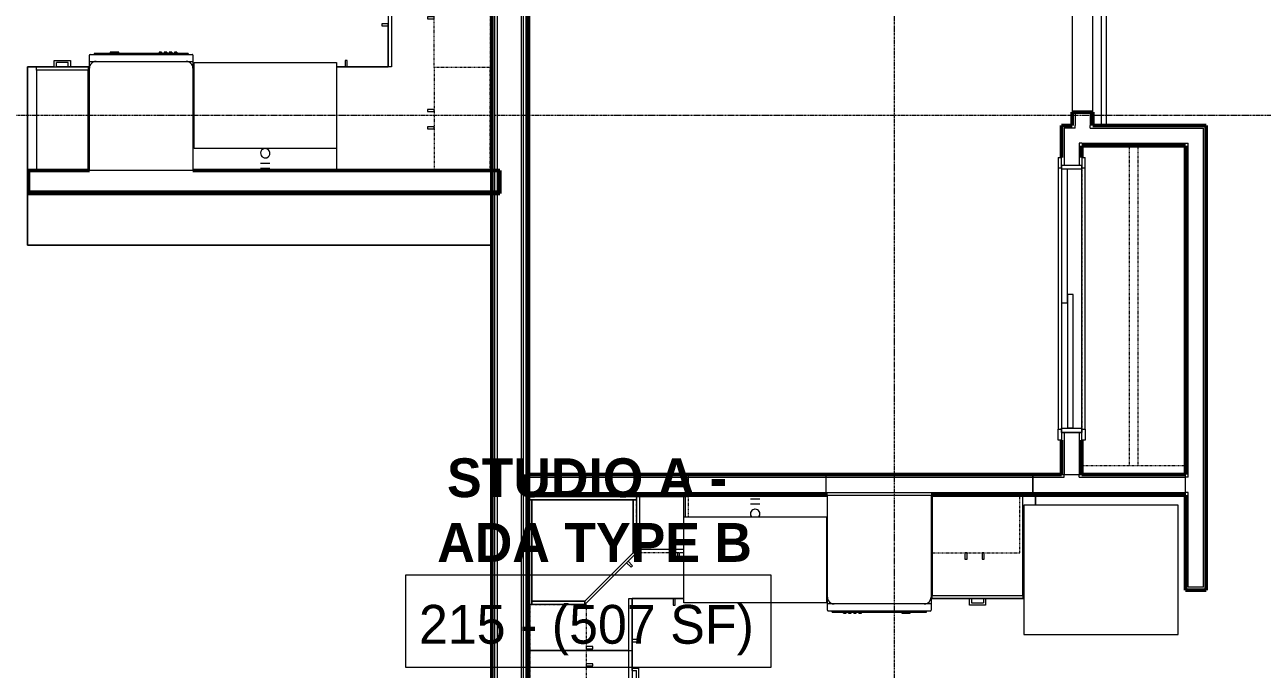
# Model space of a CAD drawing. Header units: inches. Extents: x -4218 to -1830, y 9767 to 12426.
# Drawn here: x -3028.8 to -2742.1, y 11406.9 to 11556.2 of the extents above; entities that cross this region are included whole.
import ezdxf

# ---------------------------------------------------------------- set-up
doc = ezdxf.new("R2010")
doc.units = ezdxf.units.IN
doc.header["$MEASUREMENT"] = 0
doc.linetypes.add('Dash', pattern=[0.25, 0.125, -0.125])
doc.linetypes.add('Grid Line 1_2_', pattern=[0.8749999999999999, 0.4999999999999999, -0.125, 0.125, -0.125])
for name, color, linetype, lineweight in [('0-1', 7, 'Continuous', 5), ('0-2', 10, 'Continuous', 9), ('A-AREA-IDEN', 2, 'Continuous', 9), ('A-DOOR-1', 10, 'Continuous', 9), ('A-DOOR-4', 7, 'Continuous', 50), ('A-DOOR-FRAM-1', 10, 'Continuous', 9), ('A-WALL-1', 7, 'Continuous', 50), ('A-WALL-2', 250, 'Continuous', 13), ('A-WALL-3', 10, 'Continuous', 9), ('A-WALL-4', 252, 'Continuous', 9), ('A-WALL-5', 253, 'Continuous', 9), ('A-WALL-6', 254, 'Continuous', 9), ('A-WALL-7', 113, 'Continuous', 9), ('I-WALL-1', 7, 'Continuous', 50), ('P-SANR-FIXT-1', 10, 'Continuous', 9), ('P-SANR-FIXT-2', 252, 'Continuous', 9), ('Q-CASE', 31, 'Continuous', 9), ('Q-CASE-1', 252, 'Continuous', 9), ('Q-CASE-2', 10, 'Continuous', 9), ('Q-CASE-3', 253, 'Continuous', 9), ('Q-CASE-4', 252, 'Dash', 9), ('Q-CASE-5', 253, 'Dash', 9), ('Q-CASE-6', 254, 'Continuous', 9), ('Q-CASE-8', 254, 'Dash', 9), ('Q-CASE-HDLN-1', 10, 'Dash', 9), ('Q-CASE-HDLN-2', 252, 'Dash', 9), ('Q-SPCQ-1', 10, 'Continuous', 9), ('S-GRID-1', 1, 'Grid Line 1_2_', 9)]:
    doc.layers.add(name, color=color, linetype=linetype, lineweight=lineweight)
doc.styles.add('Century Gothic', font='ufonts.com_century-gothic.ttf', dxfattribs={"height": 8.999999999999991})
doc.styles.add('Century Gothic_B', font='GOTHICB.TTF', dxfattribs={"height": 8.999999999999991})

# ---------------------------------------------------------------- blocks, each defined once
blk = doc.blocks.new('Dishwasher_15404 - 34_ counter-V53-BACKGROUND - RCP - 2ND FLOOR')
at = {"layer": 'Q-SPCQ-1'}
for p, q in [((3.730349362740525e-14, -23.99999999999991), (3.730349362740525e-14, 7.194245199571052e-14)), ((3.730349362740525e-14, 7.061018436616033e-14), (23.6751968503936, -2.031708135063998e-14)), ((23.67519685039353, 1.541279339631849e-13), (25.24999999999998, 1.53878659595763e-13)), ((25.24999999999998, 1.933711283835714e-15), (26.6781496062992, 2.766378552304582e-15)), ((25.24999999999998, 1.53878659595763e-13), (25.24999999999998, -1.574803149606308)), ((25.24999999999998, -1.574803149606319), (25.24999999999991, -22.42519685039354)), ((26.87499999999998, -0.1968503937007847), (26.87499999999998, -23.80314960629914)), ((27.12499999999996, -1.092945407739571), (26.87499999999994, -1.092945407739572)), ((27.12499999999997, -2.608966188328473), (27.12499999999996, -1.092945407739571)), ((27.12499999999997, -3.814150824150475), (27.12499999999997, -2.608966188328484)), ((27.125, -20.18586276964297), (27.12499999999997, -3.814150824150467)), ((27.37500000001023, -4.824041734101051), (27.12500000001011, -4.824041734100881)), ((27.37499999999998, -5.808293702608482), (27.37499999999998, -4.824041734104545)), ((27.12500000001029, -6.792545671108989), (27.37500000001023, -6.792545671108989)), ((27.37499999999998, -6.792545671112416), (27.37499999999998, -5.808293702608489)), ((27.375, -16.15003535142843), (27.12499999999999, -16.15003535142844)), ((27.375, -16.74058653253079), (27.12499999999999, -16.74058653253079)), ((27.37499999999999, -16.74058653253079), (27.37499999999999, -16.15003535142843)), ((27.375, -17.33113771363316), (27.12499999999999, -17.33113771363316)), ((27.375, -17.92168889473552), (27.12499999999999, -17.92168889473552)), ((27.375, -18.51224007583788), (27.12499999999999, -18.51224007583788)), ((27.375, -19.10279125694025), (27.125, -19.10279125694025)), ((27.375, -19.69334243804261), (27.125, -19.69334243804261)), ((27.375, -17.92168889473552), (27.37499999999999, -17.33113771363316)), ((27.375, -19.10279125694025), (27.375, -18.51224007583788)), ((27.375, -20.28389361914498), (27.375, -19.69334243804261)), ((25.24999999999998, -22.42519685039363), (25.24999999999998, -23.99999999999993)), ((27.12499999999999, -22.90706818605386), (26.87499999999998, -22.90706818605386)), ((27.125, -21.39104740546497), (27.125, -20.18586276964297)), ((27.375, -20.28389361914498), (27.125, -20.28389361914498)), ((27.12499999999999, -22.90706818605386), (27.125, -21.39104740546497)), ((23.67519685039361, -23.99999999999991), (3.730349362740525e-14, -23.99999999999991)), ((25.24999999999998, -23.99999999999993), (23.67519685039353, -23.99999999999993)), ((26.6781496062992, -23.99999999999993), (25.24999999999998, -23.99999999999993))]:
    blk.add_line(p, q, dxfattribs=at)
for centre, radius, start, end in [((26.6781496062992, -0.1968503937007847), 0.1968503937007877, 2.417221557912273e-13, 90.00000000000024), ((23.6751968503936, -1.574803149606319), 1.574803149606299, 4.579998741307465e-13, 90.00000000000065), ((23.6751968503936, -1.574803149606322), 1.574803149606297, 32.07702266500685, 42.33590896448985), ((23.6751968503936, -1.574803149606322), 1.574803149606298, 17.81822845429943, 27.52661292442459), ((23.6751968503936, -1.574803149606322), 1.574803149606296, 3.514512923017186e-13, 13.64245208002018), ((26.67814960629914, -0.1968503937008374), 0.1968503937007874, 15.00000000000007, 90.00000000000006), ((23.67519685039361, -22.42519685039354), 1.574803149606296, 270.0000000000003, 8.396664359063685e-13), ((23.67519685039361, -22.42519685039354), 1.574803149606297, 332.4733870755201, 342.1817715457198), ((23.67519685039361, -22.42519685039354), 1.574803149606299, 347.1780906766424, 1.292577422546776e-12), ((23.67519685039361, -22.42519685039354), 1.574803149606301, 317.6640910354329, 327.9229773350221), ((26.6781496062992, -23.80314960629914), 0.1968503937007853, 269.9999999999996, 0)]:
    blk.add_arc(centre, radius, start, end, dxfattribs=at)
blk = doc.blocks.new('Base Cabinet 4 Drawer 254 - Base Cabinet 4 Drawer 254 12_-2569780-BACKGROUND - RCP - 2ND FLOOR')
at = {"layer": 'Q-CASE-2'}
for p, q in [((-5.262295081967456, 23.99999999999998), (6.737704918032553, 23.99999999999998)), ((-5.262295081967456, 23.25000000000002), (-5.262295081967456, 23.99999999999998)), ((6.737704918032553, 23.25000000000002), (-5.262295081967456, 23.25000000000002)), ((-5.262295081967456, 23.25000000000002), (-5.262295081967456, -5.861977570020762e-14)), ((-1.137295081967465, 23.99999999999996), (-1.137295081967467, 25.49999999999996)), ((-1.137295081967469, 25.49999999999996), (2.612704918032532, 25.49999999999995)), ((-1.137295081967466, 23.99999999999996), (-0.6379222451228456, 23.99999999999996)), ((2.113332081187912, 25.00062716315533), (-0.637922245122847, 25.00062716315534)), ((-0.6379222451228456, 23.99999999999996), (-0.637922245122847, 25.00062716315534)), ((2.113332081187914, 23.99999999999996), (2.113332081187912, 25.00062716315533)), ((2.612704918032535, 23.99999999999996), (2.113332081187914, 23.99999999999996)), ((2.61270491803253, 25.49999999999995), (2.612704918032533, 23.99999999999996)), ((6.737704918032553, 23.99999999999998), (6.737704918032553, 23.25000000000002)), ((6.737704918032553, -5.861977570020762e-14), (6.737704918032553, 23.25000000000002)), ((-5.262295081967456, -5.861977570020762e-14), (6.737704918032553, -5.861977570020762e-14))]:
    blk.add_line(p, q, dxfattribs=at)
blk = doc.blocks.new('kitchen_faucet_14143 - kitchen_faucet_14143-V55-BACKGROUND - RCP - 2ND FLOOR')
at = {"layer": 'P-SANR-FIXT-2'}
for p, q in [((2.26377952755905, 0.7655683654578641), (2.26377952755905, 1.082677165354323)), ((2.26377952755905, -1.099722404419551e-14), (2.26377952755905, 0.7655683654578641)), ((2.341937537993019, 1.082677165354323), (2.341937537993019, 1.045785835549181)), ((2.341937537993019, 1.045785835549181), (2.341937537993019, -4.00077116279455e-15)), ((3.444881889763774, -1.099722404419551e-14), (3.444881889763774, 1.082677165354323)), ((-1.084346557513868, -0.6518476559000506), (-1.127368598467228, -0.6654256141342872)), ((2.26377952755905, -0.7655683654578846), (2.26377952755905, -1.099722404419551e-14)), ((2.26377952755905, -1.082677165354337), (2.26377952755905, -0.7655683654578846)), ((2.341937537993019, -4.00077116279455e-15), (2.341937537993019, -0.5413385826771683)), ((2.341937537993019, -0.5413385826771683), (2.341937537993019, -0.7655683654578797)), ((2.341937537993019, -0.7655683654578797), (2.341937537993019, -0.9376259292941796)), ((2.341937537993019, -0.9376259292941796), (2.341937537993019, -1.045785835549193)), ((2.341937537993019, -1.045785835549193), (2.341937537993019, -1.082677165354337)), ((3.444881889763774, -0.2802174700913224), (3.444881889763774, -1.099722404419551e-14)), ((3.444881889763774, -0.9376259292941831), (3.444881889763774, -0.2882573761201266)), ((3.444881889763774, -1.082677165354337), (3.444881889763774, -0.9376259292941831))]:
    blk.add_line(p, q, dxfattribs=at)
at = {"layer": 'P-SANR-FIXT-2', "flags": 128}
blk.add_lwpolyline([(-0.919326171216312, -0.5997664467501604), (-0.9595049507442467, -0.6124470583213307), (-1.000406581401194, -0.6253558051046837), (-1.04202314102281, -0.6384901868280594), (-1.084346557513868, -0.6518476559000506)], dxfattribs=at)
at = {"layer": 'P-SANR-FIXT-2'}
for radius, start, end in [(1.08267716535433, 135.0000000000003, 180.0000000000002), (1.08267716535433, 179.9999999999998, 314.9999999999995), (1.08267716535433, 90.00000000000031, 135.0000000000003), (1.082677165354331, 75.00000000000038, 90.00000000000037), (1.082677165354331, 3.702555429209841e-13, 75.00000000000036), (1.08267716535433, 344.9999999999994, 359.9999999999994), (1.08267716535433, 314.9999999999995, 329.9999999999994), (1.08267716535433, 329.9999999999994, 344.9999999999994)]:
    blk.add_arc((0, 0), radius, start, end, dxfattribs=at)
blk = doc.blocks.new('Stainless Steel Farmhous Kitchen Sink - Stainless Steel Farmhous Kitchen Sink-2443921-BACKGROUND - RCP - 2ND FLOOR')
at = {"layer": 'P-SANR-FIXT-1'}
for p, q in [((-32.99999999999999, -22.20255807728396), (-32.99999999999999, -2.246744941135732)), ((-32.99999999999999, -2.246744941135732), (3.351335386622781e-43, -2.246744941127163)), ((3.351335386622781e-43, -2.246744941127163), (1.962812617283057e-42, -22.20255807728407)), ((1.962812617283057e-42, -22.20255807728407), (-32.99999999999999, -22.20255807728396))]:
    blk.add_line(p, q, dxfattribs=at)
blk = doc.blocks.new('300 Series Wall Hung Cabinet_302 - 27_ X 36_-2605031-BACKGROUND - RCP - 2ND FLOOR')
at = {"layer": 'Q-CASE-1'}
for p, q in [((-1.761553985245549, 14.68675565726131), (-2.249999999999733, 14.68675565726131)), ((-2.249999999999733, 14.68675565726131), (-2.249999999999733, 13.18750000003899)), ((-1.761553985245555, 13.18750000003899), (-1.761553985245555, 14.68675565726131)), ((2.23844601475449, 14.6867556572613), (1.750000000000306, 14.6867556572613)), ((1.750000000000306, 14.6867556572613), (1.750000000000306, 13.18750000003898)), ((2.238446014754484, 13.18750000003898), (2.238446014754484, 14.6867556572613)), ((-2.249999999999733, 13.18750000003899), (-1.761553985245549, 13.18750000003899)), ((1.750000000000306, 13.18750000003898), (2.23844601475449, 13.18750000003898))]:
    blk.add_line(p, q, dxfattribs=at)
at = {"layer": 'Q-CASE-4'}
for p, q in [((-13.49999999999979, 0.1874999999998294), (-13.49999999999979, 13.18750000003901)), ((-13.49999999999979, 13.18750000003901), (13.5000000000002, 13.18750000003901)), ((13.5000000000002, 13.18750000003901), (13.5000000000002, 0.1874999999998294))]:
    blk.add_line(p, q, dxfattribs=at)
at = {"layer": 'Q-CASE-5'}
blk.add_line((13.5000000000002, 0.1874999999998294), (-13.49999999999979, 0.1874999999998294), dxfattribs=at)
blk = doc.blocks.new('Base Cabinet Corner 197 - Base Cabinet Corner 197-2569781-BACKGROUND - RCP - 2ND FLOOR')
at = {"layer": 'Q-CASE-2'}
for p, q in [((0.7377049180324715, 35.99999999999996), (-23.26229508196744, 35.99999999999996)), ((-23.26229508196744, 35.99999999999996), (-23.26229508196744, -9.059419880941276e-14)), ((0.7377049180324715, 23.25000000000006), (0.7377049180324715, 35.99999999999996)), ((0.7377049180324715, 23.99999999999989), (0.7377049180324715, 35.99999999999996)), ((0.7336453985879625, 33.99999999999993), (0.7336453985879627, 33.51155398524574)), ((2.232901055810287, 33.99999999999993), (0.7336453985879626, 33.99999999999993)), ((0.7336453985879628, 33.51155398524575), (2.232901055810285, 33.51155398524575)), ((2.232901055810285, 33.51155398524574), (2.232901055810286, 33.99999999999993)), ((12.73770491803259, 23.99999999999989), (0.7377049180324712, 23.99999999999989)), ((0.7377049180324715, 23.25000000000006), (0.7377049180324715, 23.99999999999989)), ((12.73770491803259, 23.25000000000006), (0.7377049180324712, 23.25000000000006)), ((10.72615093278658, 25.49925565722229), (10.2377049180324, 25.49925565722229)), ((10.2377049180324, 25.49925565722229), (10.2377049180324, 23.99999999999997)), ((10.2377049180324, 23.99999999999997), (10.72615093278658, 23.99999999999997)), ((10.72615093278657, 23.99999999999997), (10.72615093278657, 25.49925565722229)), ((12.73770491803259, -9.059419880941276e-14), (12.73770491803259, 23.99999999999989)), ((-23.26229508196744, -9.059419880941276e-14), (12.73770491803259, -9.059419880941276e-14))]:
    blk.add_line(p, q, dxfattribs=at)
blk = doc.blocks.new('300 Series Wall Hung Cabinet_302 - 24_ X 36_-V73-BACKGROUND - RCP - 2ND FLOOR')
at = {"layer": 'Q-CASE-1'}
for p, q in [((-1.761553985245549, -13.18750000003935), (-2.249999999999733, -13.18750000003935)), ((-2.249999999999733, -13.18750000003935), (-2.249999999999733, -14.68675565726167)), ((-1.761553985245555, -14.68675565726167), (-1.761553985245555, -13.18750000003935)), ((2.23844601475449, -13.18750000003933), (1.750000000000306, -13.18750000003933)), ((1.750000000000306, -13.18750000003933), (1.750000000000306, -14.68675565726166)), ((2.238446014754484, -14.68675565726165), (2.238446014754484, -13.18750000003933)), ((-2.249999999999733, -14.68675565726167), (-1.761553985245549, -14.68675565726167)), ((1.750000000000306, -14.68675565726166), (2.23844601475449, -14.68675565726166))]:
    blk.add_line(p, q, dxfattribs=at)
at = {"layer": 'Q-CASE-4'}
for p, q in [((-11.99999999999979, -0.1875000000001704), (-11.99999999999979, -13.18750000003935)), ((-11.99999999999979, -13.18750000003935), (11.8681102357875, -13.18750000003935))]:
    blk.add_line(p, q, dxfattribs=at)
at = {"layer": 'Q-CASE-5'}
for p, q in [((11.86811023578494, -0.1875000000001704), (-11.99999999999979, -0.1875000000001704)), ((12.0000000000002, -13.18750000003935), (12.0000000000002, -0.1875000000001705)), ((11.8681102357875, -13.18750000003935), (12.0000000000002, -13.18750000003935))]:
    blk.add_line(p, q, dxfattribs=at)
at = {"layer": 'Q-CASE-8'}
blk.add_line((12.0000000000002, -0.1875000000001704), (11.86811023578494, -0.1875000000001704), dxfattribs=at)
blk = doc.blocks.new('SLIDING - FLUSH - 5-0 x 6-8-3203586-BACKGROUND - RCP - 2ND FLOOR')
at = {"layer": 'A-DOOR-1'}
for p, q in [((-32.75000000000009, 2.500000000038348), (-32.75000000000009, 3.250000000038348)), ((-30.25000000000009, 3.250000000038153), (-32.7500000000001, 3.250000000038137)), ((30.2499999999999, 3.250000000038259), (-30.25000000000009, 3.250000000038064)), ((-30.25000000000009, 3.250000000038348), (-30.25000000000009, 2.500000000038349)), ((30.24999999999991, 2.500000000038544), (30.2499999999999, 3.250000000038544)), ((30.2499999999999, 3.250000000038544), (32.7499999999999, 3.25000000003856)), ((32.7499999999999, 3.25000000003856), (32.7499999999999, 2.50000000003856)), ((-32.75000000000009, 2.500000000038137), (-30.25000000000008, 2.500000000038153)), ((29.99999999999989, 0.4999999999999985), (-1.000000000000092, 0.4999999999999985)), ((-1.000000000000095, 0.4999999999999985), (-1.000000000000095, -0.8750000000000002)), ((29.99999999999989, 0.4999999999999985), (29.99999999999989, -0.8750000000000002)), ((32.7499999999999, 2.50000000003856), (30.2499999999999, 2.500000000038544)), ((-32.75000000000011, -3.000000000000026), (-32.75000000000011, -2.250000000000026)), ((-30.25000000000011, -2.250000000000026), (-32.75000000000011, -2.250000000000026)), ((-30.25000000000012, -2.250000000000026), (-30.25000000000012, -3.000000000000025)), ((0.9999999999999057, -0.8750000000000002), (-30.00000000000012, -0.8750000000000002)), ((-30.00000000000012, -0.8750000000000002), (-30.00000000000012, -2.250000000000026)), ((-30.00000000000012, -2.250000000000026), (0.9999999999999057, -2.250000000000026)), ((-1.000000000000095, -0.8750000000000002), (29.99999999999989, -0.8750000000000002)), ((0.9999999999999057, -0.8750000000000002), (0.9999999999999057, -2.250000000000026)), ((30.24999999999988, -2.250000000000026), (32.74999999999988, -2.250000000000026)), ((30.24999999999989, -3.000000000000026), (30.24999999999989, -2.250000000000026)), ((32.74999999999988, -2.250000000000026), (32.74999999999988, -3.000000000000026)), ((-32.75000000000011, -3.000000000000027), (-30.25000000000011, -3.000000000000027)), ((-30.25000000000011, -3.000000000000311), (30.24999999999988, -3.00000000000031)), ((32.74999999999988, -3.000000000000026), (30.24999999999988, -3.000000000000026))]:
    blk.add_line(p, q, dxfattribs=at)
at = {"layer": 'A-DOOR-FRAM-1'}
for p, q in [((-31.0000000000001, -2.249999999999958), (-31.0000000000001, 2.500000000038503)), ((-30.00000000000008, 2.500000000038503), (-31.0000000000001, 2.500000000038503)), ((29.99999999999988, 2.50000000003822), (-30.00000000000008, 2.50000000003822)), ((-30.00000000000008, 2.500000000038503), (-30.00000000000008, -2.249999999999958)), ((29.99999999999988, -2.249999999999958), (29.99999999999988, 2.500000000038503)), ((29.99999999999988, 2.500000000038503), (30.9999999999999, 2.500000000038503)), ((30.9999999999999, 2.500000000038503), (30.9999999999999, -2.249999999999958)), ((-31.00000000000009, -2.249999999999958), (-30.00000000000009, -2.249999999999958)), ((0.9999999999995594, -2.250000000000242), (29.99999999999988, -2.250000000000242)), ((30.9999999999999, -2.249999999999958), (29.99999999999988, -2.249999999999958))]:
    blk.add_line(p, q, dxfattribs=at)
blk = doc.blocks.new('Refrigerator_-_Side-by-Side_6047 - 36_ X 30_-345559-BACKGROUND - RCP - 2ND FLOOR')
at = {"layer": 'Q-SPCQ-1'}
for p, q in [((17.87499999999981, 14.42220360188391), (-17.87500000000018, 14.42220360188391)), ((-17.87500000000018, 14.42220360188391), (-17.87500000000018, -15.57779639811609)), ((17.8749999999998, -15.57779639811608), (17.8749999999998, 14.42220360188391)), ((-17.87500000000018, -15.57779639811608), (17.87499999999981, -15.57779639811608))]:
    blk.add_line(p, q, dxfattribs=at)
blk = doc.blocks.new('Dishwasher_15404 - 34_ counter-2817256-BACKGROUND - RCP - 2ND FLOOR')
at = {"layer": 'Q-SPCQ-1'}
for p, q in [((3.730349362740525e-14, -23.99999999999991), (3.730349362740525e-14, 7.194245199571052e-14)), ((3.730349362740525e-14, 7.061018436616033e-14), (23.6751968503936, -2.031708135063998e-14)), ((23.67519685039353, 1.541279339631849e-13), (25.24999999999998, 1.53878659595763e-13)), ((25.24999999999998, 1.933711283835714e-15), (26.6781496062992, 2.766378552304582e-15)), ((25.24999999999998, 1.53878659595763e-13), (25.24999999999998, -1.574803149606148)), ((25.24999999999998, -1.574803149606319), (25.24999999999991, -22.42519685039354)), ((26.87499999999998, -0.1968503937007847), (26.87499999999998, -23.80314960629914)), ((27.12499999999996, -1.092945407739571), (26.87499999999979, -1.092945407739572)), ((27.12499999999997, -2.608966188328473), (27.12499999999996, -1.092945407739571)), ((27.12499999999997, -3.814150824150475), (27.12499999999997, -2.608966188328484)), ((27.125, -20.18586276964297), (27.12499999999997, -3.814150824150467)), ((27.3749999999959, -4.82404173409099), (27.12499999999588, -4.82404173409099)), ((27.37499999999998, -5.808293702608482), (27.37499999999998, -4.824041734104545)), ((27.12499999999605, -6.792545671099099), (27.3749999999959, -6.792545671099099)), ((27.37499999999998, -6.792545671112416), (27.37499999999998, -5.808293702608489)), ((27.375, -16.15003535142843), (27.12499999999999, -16.15003535142844)), ((27.375, -16.74058653253079), (27.12499999999999, -16.74058653253079)), ((27.37499999999999, -16.74058653253079), (27.37499999999999, -16.15003535142843)), ((27.375, -17.33113771363316), (27.12499999999999, -17.33113771363316)), ((27.375, -17.92168889473552), (27.12499999999999, -17.92168889473552)), ((27.375, -18.51224007583788), (27.12499999999999, -18.51224007583788)), ((27.375, -19.10279125694025), (27.125, -19.10279125694025)), ((27.375, -19.69334243804261), (27.125, -19.69334243804261)), ((27.375, -17.92168889473552), (27.37499999999999, -17.33113771363316)), ((27.375, -19.10279125694025), (27.375, -18.51224007583788)), ((27.375, -20.28389361914498), (27.375, -19.69334243804261)), ((25.24999999999998, -22.42519685039363), (25.24999999999998, -23.99999999999993)), ((27.12499999999999, -22.90706818605386), (26.87499999999998, -22.90706818605386)), ((27.125, -21.39104740546497), (27.125, -20.18586276964297)), ((27.375, -20.28389361914498), (27.125, -20.28389361914498)), ((27.12499999999999, -22.90706818605386), (27.125, -21.39104740546497)), ((23.67519685039361, -23.99999999999991), (3.730349362740525e-14, -23.99999999999991)), ((25.24999999999998, -23.99999999999993), (23.67519685039368, -23.99999999999993)), ((26.6781496062992, -23.99999999999993), (25.24999999999998, -23.99999999999993))]:
    blk.add_line(p, q, dxfattribs=at)
for centre, radius, start, end in [((26.6781496062992, -0.1968503937007847), 0.1968503937007877, 2.417221557912273e-13, 90.00000000000024), ((23.6751968503936, -1.574803149606319), 1.574803149606299, 4.579998741307465e-13, 90.00000000000065), ((23.6751968503936, -1.574803149606322), 1.574803149606297, 32.0770226649783, 42.33590896456584), ((23.6751968503936, -1.574803149606322), 1.574803149606298, 17.81822845437288, 27.5266129244603), ((23.6751968503936, -1.574803149606322), 1.574803149606296, 3.514512923017186e-13, 13.64245207997734), ((26.67814960629914, -0.1968503937008374), 0.1968503937007874, 15.00000000000007, 90.00000000000006), ((23.67519685039361, -22.42519685039354), 1.574803149606296, 270.0000000000003, 8.396664359063685e-13), ((23.67519685039361, -22.42519685039354), 1.574803149606299, 332.4733870755716, 342.1817715456646), ((23.67519685039361, -22.42519685039354), 1.574803149606298, 346.357547919999, 1.292577422546775e-12), ((23.67519685039361, -22.42519685039354), 1.574803149606298, 317.664091035385, 327.9229773349917), ((26.6781496062992, -23.80314960629914), 0.1968503937007853, 269.9999999999996, 0)]:
    blk.add_arc(centre, radius, start, end, dxfattribs=at)
blk = doc.blocks.new('BARN - FLUSH - 3-0 x 7-0 BARN DOOR-2961665-BACKGROUND - RCP - 2ND FLOOR')
at = {"layer": 'A-DOOR-1'}
for p, q in [((-57.00000000000023, 4.07292521109958), (-57.00000000000023, 5.822925211099578)), ((-57.00000000000023, 5.822925211099578), (-21.00000000000023, 5.822925211099578)), ((-21.00000000000023, 5.822925211099578), (-21.00000000000023, 4.07292521109958)), ((-57.00000000001057, 5.572925211094301), (-60.00000000001091, 5.572925211094301)), ((-60.00000000000033, 5.572925211097445), (-60.00000000000033, 4.947925211097454)), ((-60.00000000000033, 4.947925211097447), (-60.00000000000033, 4.322925211097445)), ((-60.00000000001125, 4.322925211094244), (-57.00000000001057, 4.322925211094244)), ((-21.00000000000023, 4.07292521109958), (-57.00000000000023, 4.07292521109958)), ((20.99999999998942, 5.572925211094301), (-21.00000000001057, 5.57292521109413)), ((-21.00000000001057, 4.322925211094244), (20.99999999998908, 4.322925211094415)), ((20.99999999999988, 4.94792521109745), (20.99999999999988, 5.572925211097445)), ((20.99999999999988, 4.322925211097445), (20.99999999999988, 4.947925211097443))]:
    blk.add_line(p, q, dxfattribs=at)
at = {"layer": 'A-DOOR-4'}
for p, q in [((-56.00000000000018, 5.999999999999679), (-56.00000000000018, 5.822925211099255)), ((-54.50000000000018, 5.999999999999679), (-56.00000000000018, 5.999999999999679)), ((-54.50000000000018, 5.822925211099416), (-54.50000000000018, 5.999999999999679)), ((-23.50000000000048, 5.999999999999679), (-23.50000000000048, 5.822925211099255)), ((-22.00000000000048, 5.999999999999679), (-23.50000000000048, 5.999999999999679)), ((-22.00000000000048, 5.822925211099255), (-22.00000000000048, 5.999999999999679))]:
    blk.add_line(p, q, dxfattribs=at)
blk = doc.blocks.new('OD_CW_Closet - OD_CW_Closet-2472542-BACKGROUND - RCP - 2ND FLOOR')
at = {"layer": 'Q-CASE-HDLN-1'}
for p, q in [((0.7377049180327883, -24.00000000000042), (0.7377049180327883, -9.272582701669305e-13)), ((0.7377049180327883, -9.285905377964807e-13), (6.737704919810851, -9.285905377964807e-13)), ((9.237704919811016, -9.285905377964807e-13), (69.73770491981082, -9.285905377964807e-13)), ((72.23770491981098, -9.285905377964807e-13), (74.89688450085859, -9.285905377964807e-13)), ((0.7377049180327883, -11.00000000000065), (74.89688450085859, -11.00000000000065)), ((0.7377049180327883, -13.00000000000065), (74.89688450085859, -13.00000000000065))]:
    blk.add_line(p, q, dxfattribs=at)
at = {"layer": 'Q-CASE-HDLN-2'}
for p, q in [((74.89688450085859, -9.285905377964807e-13), (74.89688450085859, -24.00000000000042)), ((74.89688450085859, -24.00000000000042), (0.7377049180327829, -24.00000000000042))]:
    blk.add_line(p, q, dxfattribs=at)
blk = doc.blocks.new('Single Door 1 Drawer 211 - 211 Base Cabinet Single Door1 Drawer 12_-2709705-BACKGROUND - RCP - 2ND FLOOR')
at = {"layer": 'Q-CASE-2'}
for p, q in [((-11.26229508196745, 23.99999999999998), (0.7377049180325458, 23.99999999999998)), ((-11.26229508196745, 23.25000000000002), (-11.26229508196745, 23.99999999999995)), ((0.7377049180325457, 23.25000000000006), (-11.26229508196745, 23.25000000000006)), ((-11.26229508196745, 23.25000000000002), (-11.26229508196745, -7.993605777301075e-14)), ((-7.137295081967502, 23.99999999999988), (-7.137295081967505, 25.49999999999988)), ((-7.137295081967507, 25.49999999999988), (-3.387295081967506, 25.49999999999987)), ((-7.137295081967504, 23.99999999999988), (-6.637922245122883, 23.99999999999988)), ((-3.886667918812126, 25.00062716315525), (-6.637922245122885, 25.00062716315526)), ((-6.637922245122883, 23.99999999999988), (-6.637922245122885, 25.00062716315526)), ((-3.886667918812124, 23.99999999999988), (-3.886667918812126, 25.00062716315525)), ((-3.387295081967502, 23.99999999999988), (-3.886667918812123, 23.99999999999988)), ((-3.387295081967508, 25.49999999999987), (-3.387295081967504, 23.99999999999988)), ((-1.27384906721331, 25.49925565722228), (-1.762295081967493, 25.49925565722228)), ((-1.762295081967493, 25.49925565722228), (-1.762295081967493, 23.99999999999995)), ((-1.762295081967493, 23.99999999999995), (-1.27384906721331, 23.99999999999995)), ((-1.273849067213316, 23.99999999999995), (-1.273849067213316, 25.49925565722228)), ((0.7377049180325457, 23.99999999999998), (0.7377049180325457, 23.25000000000006)), ((0.7377049180325457, -7.993605777301075e-14), (0.7377049180325457, 23.25000000000006)), ((-11.26229508196745, -7.993605777301075e-14), (0.7377049180325458, -7.993605777301075e-14))]:
    blk.add_line(p, q, dxfattribs=at)
blk = doc.blocks.new('Base Cabinet 3 Drawer 230 - Base Cabinet 3 Drawer 230 21_-2578998-BACKGROUND - RCP - 2ND FLOOR')
at = {"layer": 'Q-CASE-2'}
for p, q in [((-9.762295081967455, 23.99999999999998), (11.23770491803254, 23.99999999999998)), ((-9.762295081967455, 23.24999999999998), (-9.762295081967455, 23.99999999999998)), ((11.23770491803254, 23.24999999999998), (-9.762295081967457, 23.24999999999998)), ((-9.762295081967455, 23.24999999999998), (-9.762295081967455, -7.993605777301063e-14)), ((-1.137295081967465, 23.99999999999995), (-1.137295081967467, 25.49999999999995)), ((-1.137295081967469, 25.49999999999995), (2.612704918032532, 25.49999999999994)), ((-1.137295081967467, 23.99999999999995), (-0.6379222451228459, 23.99999999999995)), ((2.113332081187912, 25.00062716315531), (-0.6379222451228473, 25.00062716315533)), ((-0.6379222451228459, 23.99999999999995), (-0.6379222451228473, 25.00062716315533)), ((2.113332081187913, 23.99999999999995), (2.113332081187912, 25.00062716315531)), ((2.612704918032535, 23.99999999999995), (2.113332081187914, 23.99999999999995)), ((2.612704918032529, 25.49999999999994), (2.612704918032533, 23.99999999999995)), ((11.23770491803254, 23.99999999999998), (11.23770491803254, 23.24999999999998)), ((11.23770491803254, -7.993605777301063e-14), (11.23770491803254, 23.24999999999998)), ((-9.762295081967455, -7.993605777301063e-14), (11.23770491803254, -7.993605777301063e-14))]:
    blk.add_line(p, q, dxfattribs=at)
blk = doc.blocks.new('308 - 308 x 24_-V23-BACKGROUND - RCP - 2ND FLOOR')
at = {"layer": 'Q-CASE'}
for p, q in [((-11.99999999999977, 13.18750000003864), (-1.718625242119756e-13, 25.18750000003896)), ((-1.718625242119756e-13, 24.43750000003881), (-11.24999999999976, 13.18750000003864)), ((-1.718625242119756e-13, 25.18750000003896), (-1.718625242119756e-13, 24.43750000003881)), ((-11.24999999999976, 13.18750000003864), (-11.99999999999977, 13.18750000003864))]:
    blk.add_line(p, q, dxfattribs=at)
at = {"layer": 'Q-CASE-1'}
for p, q in [((-11.24999999999995, 13.18750000003853), (-7.50066675436757e-13, 24.43750000003884)), ((-3.517186542012509e-13, 25.18750000003896), (12.24999999999979, 25.18750000003896)), ((-3.503974241396173e-13, 24.4375000000393), (-3.517186542012509e-13, 25.18750000003896)), ((-7.513989430663072e-13, 24.43750000003884), (12.24999999999952, 24.43750000003884)), ((12.24999999999979, 24.4375000000393), (-3.517186542012509e-13, 24.4375000000393)), ((12.24999999999979, 25.18750000003896), (12.24999999999979, 24.4375000000393)), ((12.25000000000027, 0.9374999999997867), (12.25000000000027, 25.18750000003928)), ((12.25000000000027, 25.18750000003928), (12.6250000000012, 25.18750000003928)), ((12.24999999999952, 24.43750000003884), (12.24999999999952, 0.9374999999997867)), ((-10.76203680309766, 16.54573088084929), (-11.10742029237389, 16.20034739157306)), ((-11.10742029237388, 16.20034739157306), (-10.04728645041969, 15.14021354961886)), ((-9.701902961143464, 15.48559703889508), (-10.76203680309766, 16.54573088084929)), ((-11.99999999999978, 13.18750000003865), (-11.24999999999978, 13.18750000003865)), ((-11.99999999999978, 3.329874352938911), (-11.99999999999978, 13.18750000003865)), ((-11.24999999999995, 3.267339337471119), (-11.24999999999995, 13.18750000003853)), ((-11.24999999999978, 13.18750000003865), (-11.24999999999978, 3.267339337471143)), ((-11.99999999999978, 0.9374999999997894), (-11.99999999999978, 3.306687276470147)), ((-11.24999999999995, 0.9374999999997867), (-11.24999999999995, 3.201861658254476)), ((-11.24999999999978, 3.201861658254499), (-11.24999999999978, 0.9374999999997894)), ((-11.24999999999978, 0.9374999999997894), (-11.99999999999978, 0.9374999999997894)), ((-11.99999999999974, 0.1874999999997868), (-11.99999999999974, 0.9374999999997867)), ((-11.99999999999974, 0.9374999999997867), (12.62500000000051, 0.9374999999997867)), ((12.24999999999952, 0.9374999999997867), (-11.24999999999995, 0.9374999999997867)), ((12.62500000000056, 0.9374999999997867), (12.25000000000027, 0.9374999999997867))]:
    blk.add_line(p, q, dxfattribs=at)
at = {"layer": 'Q-CASE-3'}
for p, q in [((12.6250000000012, 25.18750000003928), (12.99999998281682, 25.18750000003928)), ((10.3169726748981, 0.1874999999997868), (-11.99999999999974, 0.1874999999997868)), ((12.62499998780432, 0.1874999999997868), (10.36782262318524, 0.1874999999997868)), ((12.99999998278961, 0.9374999999997867), (12.62500000000056, 0.9374999999997867)), ((12.62500000000051, 0.9374999999997867), (13.00000000000021, 0.9374999999997867))]:
    blk.add_line(p, q, dxfattribs=at)
at = {"layer": 'Q-CASE-6'}
for p, q in [((13.00000000000021, 25.18750000003928), (13.00000000000021, 0.9374999999997867)), ((13.00000000000021, 0.1874999999997868), (12.62500000000083, 0.1874999999997868)), ((13.00000000000021, 0.9374999999997867), (13.00000000000021, 0.1874999999997868))]:
    blk.add_line(p, q, dxfattribs=at)
blk = doc.blocks.new('300 Series Wall Hung Cabinet_301 - 12_ x 24_-V24-BACKGROUND - RCP - 2ND FLOOR')
at = {"layer": 'Q-CASE-1'}
for p, q in [((-3.51155398524565, 14.68675565726128), (-3.999999999999833, 14.68675565726128)), ((-3.999999999999833, 14.68675565726128), (-3.999999999999833, 13.18750000003895)), ((-3.511553985245655, 13.18750000003895), (-3.511553985245655, 14.68675565726128)), ((-5.000000029827337, 12.43750000003871), (5.249999999999917, 12.43750000003871)), ((-3.999999999999833, 13.18750000003895), (-3.51155398524565, 13.18750000003895)), ((5.249999999999917, 12.43750000003871), (5.249999999999917, 3.435395583447443)), ((-5.250000000000162, 0.1874999999997868), (-5.250000000000162, 4.870409604171419)), ((5.249999999999917, 3.411512894683937), (5.249999999999917, 0.1874999999997868))]:
    blk.add_line(p, q, dxfattribs=at)
at = {"layer": 'Q-CASE-3'}
blk.add_line((5.249999999999917, 0.1874999999997868), (-5.250000000000161, 0.1874999999997868), dxfattribs=at)
at = {"layer": 'Q-CASE-4'}
for p, q in [((-5.000000029826287, 13.18750000003895), (6.000000000000202, 13.18750000003895)), ((6.000000000000202, 13.18750000003895), (6.000000000000202, 3.329874352937021)), ((-5.999999999999787, 0.1874999999997868), (-5.999999999999787, 4.870409604172449)), ((6.000000000000202, 3.306687276468257), (6.000000000000202, 0.1874999999997868))]:
    blk.add_line(p, q, dxfattribs=at)
at = {"layer": 'Q-CASE-5'}
blk.add_line((6.000000000000202, 0.1874999999997868), (-5.999999999999786, 0.1874999999997868), dxfattribs=at)
blk = doc.blocks.new('kitchen_faucet_14143 - kitchen_faucet_14143-V112-BACKGROUND - RCP - 2ND FLOOR')
at = {"layer": 'P-SANR-FIXT-2'}
for p, q in [((2.26377952755905, -1.082677165354337), (2.26377952755905, 1.082677165354323)), ((2.341937537993019, 1.082677165354323), (2.341937537993019, -0.5413385826771598)), ((3.444881889763774, -0.2802174700910007), (3.444881889763774, 1.082677165354323)), ((2.341937537993019, -0.5413385826771598), (2.341937537993019, -1.082677165354337)), ((3.444881889763774, -1.082677165354337), (3.444881889763774, -0.2802174700913135))]:
    blk.add_line(p, q, dxfattribs=at)
for radius, start, end in [(1.082677165354329, 75.00000000000045, 130.3805164457854), (1.08267716535433, 239.9999999999997, 3.81666561775622e-14), (1.082677165354331, 45.0000000000006, 74.86952347037011), (1.082677165354331, 15.00000000000063, 45.00000000000063), (1.082677165354331, 6.755887923414818e-13, 15.00000000000062), (1.082677165354331, 229.6194835541826, 239.9999999999998)]:
    blk.add_arc((0, 0), radius, start, end, dxfattribs=at)
blk = doc.blocks.new('Stainless Steel Farmhous Kitchen Sink - Stainless Steel Farmhous Kitchen Sink-2552578-BACKGROUND - RCP - 2ND FLOOR')
at = {"layer": 'P-SANR-FIXT-1'}
for p, q in [((-32.99999999999999, 22.20255807728396), (-1.659053254850245e-42, 22.20255807728407)), ((-32.99999999999999, 2.246744941135732), (-32.99999999999999, 22.20255807728396)), ((-1.659053254850245e-42, 22.20255807728407), (-3.137417622946587e-44, 2.246744941127163)), ((-3.137417622946587e-44, 2.246744941127163), (-32.99999999999999, 2.246744941135732))]:
    blk.add_line(p, q, dxfattribs=at)
blk = doc.blocks.new('300 Series Wall Hung Cabinet_302 - 24_ X 24_-V59-BACKGROUND - RCP - 2ND FLOOR')
at = {"layer": 'Q-CASE-1'}
for p, q in [((-1.761553985245549, 14.68675565726127), (-2.249999999999733, 14.68675565726127)), ((-2.249999999999733, 14.68675565726127), (-2.249999999999733, 13.18750000003895)), ((-1.761553985245555, 13.18750000003895), (-1.761553985245555, 14.68675565726127)), ((2.23844601475449, 14.68675565726126), (1.750000000000306, 14.68675565726126)), ((1.750000000000306, 14.68675565726126), (1.750000000000306, 13.18750000003893)), ((2.238446014754484, 13.18750000003893), (2.238446014754484, 14.68675565726125)), ((-2.249999999999733, 13.18750000003895), (-1.761553985245549, 13.18750000003895)), ((1.750000000000306, 13.18750000003893), (2.23844601475449, 13.18750000003893))]:
    blk.add_line(p, q, dxfattribs=at)
at = {"layer": 'Q-CASE-4'}
for p, q in [((-11.99999999999979, 0.1874999999997868), (-11.99999999999979, 13.18750000003897)), ((-11.99999999999979, 13.18750000003897), (12.0000000000002, 13.18750000003897)), ((12.0000000000002, 13.18750000003897), (12.0000000000002, 0.1874999999997868))]:
    blk.add_line(p, q, dxfattribs=at)
at = {"layer": 'Q-CASE-5'}
blk.add_line((12.0000000000002, 0.1874999999997868), (-11.99999999999979, 0.1874999999997868), dxfattribs=at)
blk = doc.blocks.new('300 Series Wall Hung Cabinet_302 - 21_ X 24_-2838280-BACKGROUND - RCP - 2ND FLOOR')
at = {"layer": 'Q-CASE-1'}
for p, q in [((-1.761553985245549, -13.18750000003939), (-2.249999999999733, -13.18750000003939)), ((-2.249999999999733, -13.18750000003939), (-2.249999999999733, -14.68675565726171)), ((-1.761553985245555, -14.68675565726171), (-1.761553985245555, -13.18750000003939)), ((2.23844601475449, -13.18750000003938), (1.750000000000306, -13.18750000003938)), ((1.750000000000306, -13.18750000003938), (1.750000000000306, -14.6867556572617)), ((2.238446014754484, -14.6867556572617), (2.238446014754484, -13.18750000003938)), ((-2.249999999999733, -14.68675565726171), (-1.761553985245549, -14.68675565726171)), ((1.750000000000306, -14.6867556572617), (2.23844601475449, -14.6867556572617))]:
    blk.add_line(p, q, dxfattribs=at)
at = {"layer": 'Q-CASE-4'}
for p, q in [((10.5000000000002, -13.1875000000394), (10.5000000000002, -0.2340202052048568)), ((-10.09999998619183, -13.1875000000394), (10.5000000000002, -13.1875000000394))]:
    blk.add_line(p, q, dxfattribs=at)
at = {"layer": 'Q-CASE-5'}
blk.add_line((10.5000000000002, -0.1875000000002131), (-10.09999998616046, -0.1875000000002131), dxfattribs=at)
blk = doc.blocks.new('CTR - 1st Phase - Unit Layouts_rvt-1-BACKGROUND - RCP - 2ND FLOOR')
at = {"layer": 'A-WALL-1'}
for p, q in [((-2786.09873667889, 11532.8858269806), (-2786.09873667889, 11535.98768551785)), ((-2786.09873667889, 11535.98768551785), (-2781.348736678889, 11535.98768551785)), ((-2781.348736678889, 11535.98768551785), (-2781.34873667889, 11532.8858269806)), ((-2788.621872227413, 11525.47664739774), (-2788.621872227409, 11532.8858269806)), ((-2788.621872227409, 11532.8858269806), (-2787.996872227409, 11532.8858269806)), ((-2787.996872227409, 11532.8858269806), (-2786.09873667889, 11532.8858269806)), ((-2781.34873667889, 11532.8858269806), (-2755.098736672531, 11532.88582698059)), ((-2755.098736672531, 11532.88582698059), (-2755.098736672531, 11532.26082698059)), ((-2755.098736672531, 11532.26082698059), (-2755.098736672533, 11528.13582698059)), ((-2783.871872227412, 11528.1358269806), (-2783.871872227413, 11525.47664739773)), ((-2759.848736672533, 11528.13582698059), (-2783.871872227412, 11528.1358269806)), ((-2759.848736672563, 11451.98768551981), (-2759.848736672533, 11528.13582698059)), ((-2755.098736672533, 11528.13582698059), (-2755.098736672574, 11425.22664739787)), ((-3027.923736677338, 11517.11439611092), (-3027.923736677336, 11522.48939611092)), ((-3027.923736677336, 11522.48939611092), (-3013.823736679244, 11522.48939611092)), ((-2989.823736679244, 11522.48939611091), (-2918.698736678964, 11522.48939611088)), ((-2918.698736678964, 11522.48939611088), (-2918.698736678966, 11517.11439611088)), ((-2918.698736678966, 11517.11439611088), (-3027.923736677338, 11517.11439611092)), ((-2788.621872227444, 11451.98768551982), (-2788.621872227441, 11459.97664739774)), ((-2783.871872227441, 11459.97664739773), (-2783.871872227444, 11451.98768551982)), ((-2912.698736676387, 11451.36268551987), (-2912.698736676387, 11451.98768551987)), ((-2912.698736676387, 11451.98768551987), (-2788.621872227445, 11451.98768551982)), ((-2912.698736676389, 11447.86268551987), (-2912.698736676387, 11451.36268551987)), ((-2783.871872227444, 11451.98768551982), (-2759.848736672563, 11451.98768551981)), ((-2912.698736676389, 11447.23768551987), (-2912.698736676389, 11447.86268551987)), ((-2842.823736683192, 11447.23768551984), (-2912.698736676389, 11447.23768551987)), ((-2759.848736672565, 11447.23768551981), (-2818.823736683192, 11447.23768551983)), ((-2759.848736672574, 11425.22664739787), (-2759.848736672565, 11447.23768551981)), ((-2759.223736672574, 11425.22664739787), (-2759.848736672574, 11425.22664739787)), ((-2755.723736672574, 11425.22664739787), (-2759.223736672574, 11425.22664739787)), ((-2755.098736672574, 11425.22664739787), (-2755.723736672574, 11425.22664739787))]:
    blk.add_line(p, q, dxfattribs=at)
at = {"layer": 'A-WALL-2'}
for p, q in [((-2785.473736678889, 11535.98768551785), (-2785.473736678889, 11532.8858269806)), ((-2781.97373667889, 11535.98768551785), (-2781.97373667889, 11532.8858269806)), ((-2787.99687222741, 11532.2608269806), (-2787.996872227413, 11523.72664739774)), ((-2785.47373667889, 11532.2608269806), (-2787.996872227409, 11532.2608269806)), ((-2785.47373667889, 11532.2608269806), (-2785.47373667889, 11532.8858269806)), ((-2781.97373667889, 11532.2608269806), (-2781.97373667889, 11532.8858269806)), ((-2781.97373667889, 11532.2608269806), (-2755.723736672531, 11532.26082698059)), ((-2755.723736672533, 11528.76082698059), (-2755.723736672531, 11532.26082698058)), ((-2784.496872227412, 11528.7608269806), (-2784.496872227414, 11523.72664739774)), ((-2783.871872227411, 11528.7608269806), (-2784.496872227412, 11528.7608269806)), ((-2783.871872227412, 11528.7608269806), (-2759.223736672533, 11528.76082698059)), ((-2759.223736672533, 11528.13582698059), (-2759.223736672533, 11528.76082698059)), ((-2759.223736672563, 11451.36268551981), (-2759.223736672533, 11528.13582698059)), ((-2755.723736672533, 11528.13582698059), (-2755.723736672533, 11528.76082698059)), ((-2755.723736672573, 11425.85164739787), (-2755.723736672533, 11528.13582698059)), ((-3027.923736677338, 11517.73939611092), (-2918.698736678965, 11517.73939611088)), ((-2787.99687222744, 11461.72664739774), (-2787.996872227444, 11451.98768551982)), ((-2784.49687222744, 11461.72664739774), (-2784.496872227444, 11451.98768551982)), ((-2912.073736676389, 11447.86268551987), (-2912.073736676387, 11451.36268551987)), ((-2912.073736676387, 11451.36268551987), (-2787.996872227444, 11451.36268551982)), ((-2787.996872227444, 11451.36268551982), (-2787.996872227444, 11451.98768551982)), ((-2784.496872227445, 11451.36268551982), (-2784.496872227444, 11451.98768551982)), ((-2784.496872227444, 11451.36268551982), (-2759.848736672564, 11451.36268551981)), ((-2759.223736672563, 11451.36268551981), (-2759.848736672563, 11451.36268551981)), ((-2912.073736676389, 11447.86268551987), (-2759.848736672564, 11447.86268551981)), ((-2759.223736672564, 11447.86268551981), (-2759.848736672565, 11447.86268551981)), ((-2759.223736672573, 11425.85164739787), (-2759.223736672564, 11447.86268551981)), ((-2755.723736672573, 11425.85164739787), (-2759.223736672573, 11425.85164739787))]:
    blk.add_line(p, q, dxfattribs=at)
at = {"layer": 'A-WALL-3'}
for p, q in [((-2786.098736678888, 11571.48939610614), (-2786.09873667889, 11535.98768551785)), ((-2781.348736678889, 11535.98768551785), (-2781.348736678888, 11571.98768551785))]:
    blk.add_line(p, q, dxfattribs=at)
at = {"layer": 'A-WALL-4'}
for p, q in [((-2786.09873667889, 11535.98768551785), (-2781.348736678889, 11535.98768551785)), ((-3027.923736677336, 11522.48939611092), (-3027.923736677338, 11517.11439611092)), ((-3027.923736677336, 11522.48939611092), (-3013.823736679244, 11522.48939611092)), ((-2989.823736679244, 11522.48939611091), (-2920.57373667931, 11522.48939611088)), ((-2920.573736679311, 11517.11439611088), (-3027.923736677338, 11517.11439611092)), ((-2912.073736679313, 11451.98768551987), (-2875.073736676414, 11451.98768551986)), ((-2875.073736676414, 11451.98768551986), (-2875.073736676416, 11447.23768551986)), ((-2875.073736676414, 11451.98768551986), (-2875.073736676416, 11447.23768551986)), ((-2875.073736676414, 11451.98768551986), (-2843.223736672945, 11451.98768551984)), ((-2843.223736672945, 11451.98768551984), (-2843.223736672947, 11447.23768551984)), ((-2843.223736672945, 11451.98768551984), (-2843.223736672947, 11447.23768551984)), ((-2843.223736672945, 11451.98768551984), (-2795.223736672928, 11451.98768551982)), ((-2795.223736672928, 11451.98768551982), (-2788.621872227445, 11451.98768551982)), ((-2795.223736672928, 11451.95426224755), (-2795.22373667293, 11447.23768551982)), ((-2795.22373667293, 11447.23768551982), (-2795.223736672928, 11451.95426224755)), ((-2783.871872227444, 11451.98768551982), (-2759.848736672563, 11451.98768551981)), ((-2759.848736672565, 11447.23768551981), (-2794.598736672559, 11447.23768551982))]:
    blk.add_line(p, q, dxfattribs=at)
at = {"layer": 'A-WALL-5'}
for p, q in [((-2920.57373667931, 11522.48939611088), (-2918.698736678964, 11522.48939611088)), ((-2918.698736678964, 11522.48939611088), (-2918.698736678966, 11517.11439611088)), ((-2788.621872227413, 11523.72664739774), (-2783.871872227413, 11523.72664739773)), ((-2918.698736678966, 11517.11439611088), (-2920.573736679311, 11517.11439611088)), ((-2788.62187222744, 11461.72664739774), (-2783.87187222744, 11461.72664739773)), ((-2912.698736676387, 11451.98768551987), (-2912.073736679313, 11451.98768551987)), ((-2788.621872227444, 11451.98768551982), (-2783.871872227444, 11451.98768551982)), ((-2759.848736672565, 11447.23768551981), (-2759.848736672563, 11451.98768551981)), ((-2912.073736683236, 11447.23768551987), (-2912.698736676389, 11447.23768551987))]:
    blk.add_line(p, q, dxfattribs=at)
at = {"layer": 'A-WALL-6'}
for p, q in [((-2912.698736676389, 11447.23768551987), (-2912.698736676387, 11451.98768551987)), ((-2875.073736676416, 11447.23768551986), (-2912.073736676429, 11447.23768551987)), ((-2843.223736672947, 11447.23768551984), (-2875.073736676416, 11447.23768551986)), ((-2842.823736683192, 11447.23768551984), (-2843.223736672947, 11447.23768551984)), ((-2795.22373667293, 11447.23768551982), (-2818.823736683192, 11447.23768551983)), ((-2794.598736679219, 11447.23768551982), (-2795.22373667293, 11447.23768551982))]:
    blk.add_line(p, q, dxfattribs=at)
at = {"layer": 'A-WALL-7'}
for p, q in [((-2920.573736679168, 11573.98939611086), (-2920.57373667917, 11522.48939611088)), ((-2920.573736679168, 11573.98939611086), (-2920.57373667917, 11522.48939611088)), ((-2944.573736679171, 11556.47784212562), (-2944.573736679171, 11555.98939611086)), ((-2944.573736679172, 11546.48939611084), (-2944.573736679171, 11555.98939611086)), ((-2944.573736679171, 11555.98939611086), (-2944.573736679172, 11546.48939611084)), ((-3028.163209241152, 11505.11439611089), (-3028.16320924115, 11546.48939611085)), ((-3028.16320924115, 11546.48939611085), (-3021.940705057579, 11546.48939611085)), ((-3028.16320924115, 11546.48939611085), (-3028.163209241152, 11505.11439611089)), ((-3021.940705057579, 11546.48939611085), (-3028.16320924115, 11546.48939611085)), ((-3021.449363842406, 11546.48939611085), (-3018.698109516096, 11546.48939611085)), ((-3018.698109516096, 11546.48939611085), (-3021.449363842406, 11546.48939611085)), ((-3018.206768300925, 11546.48939611085), (-3013.82373667924, 11546.48939611085)), ((-3013.82373667924, 11546.48939611085), (-3018.206768300925, 11546.48939611085)), ((-2989.82373667924, 11546.48939611085), (-2989.573736679254, 11546.48939611085)), ((-2989.573736679254, 11546.48939611085), (-2989.82373667924, 11546.48939611085)), ((-2956.573736679254, 11546.48939611084), (-2954.573736679248, 11546.48939611084)), ((-2954.573736679248, 11546.48939611084), (-2956.573736679254, 11546.48939611084)), ((-2954.085290664493, 11546.48939611084), (-2944.573736679172, 11546.48939611084)), ((-2944.573736679172, 11546.48939611084), (-2954.085290664493, 11546.48939611084)), ((-2920.57373667917, 11522.48939611088), (-2920.57373667917, 11517.11439611089)), ((-2920.57373667917, 11522.48939611088), (-2920.57373667917, 11517.11439611089)), ((-2920.57373667917, 11517.11439611089), (-2920.57373667917, 11505.11439611088)), ((-2920.57373667917, 11517.11439611089), (-2920.57373667917, 11505.11439611088)), ((-2920.57373667917, 11505.11439611088), (-3028.163209241152, 11505.11439611089)), ((-3028.163209241152, 11505.11439611089), (-2920.57373667917, 11505.11439611088)), ((-2912.073736683236, 11447.23768552175), (-2912.073736683219, 11292.98079575799)), ((-2842.823736683192, 11447.23768552168), (-2912.073736683236, 11447.23768552175)), ((-2912.073736683236, 11447.23768552175), (-2842.823736683192, 11447.23768552168)), ((-2912.073736683219, 11292.98079575799), (-2912.073736683236, 11447.23768552175)), ((-2794.598736679219, 11447.23768552163), (-2818.823736683192, 11447.23768552165)), ((-2818.823736683192, 11447.23768552165), (-2794.598736679219, 11447.23768552163)), ((-2794.598736679221, 11444.92518552229), (-2794.598736679219, 11447.23768552163)), ((-2794.598736679219, 11447.23768552163), (-2794.598736679221, 11444.92518552229)), ((-2888.073736683296, 11413.73768551989), (-2888.073736683299, 11423.23768552173)), ((-2888.073736683299, 11423.23768552173), (-2878.562182691251, 11423.23768552172)), ((-2878.562182691251, 11423.23768552172), (-2888.073736683299, 11423.23768552173)), ((-2888.073736683299, 11423.23768552173), (-2888.073736683296, 11413.73768551989)), ((-2878.073736676497, 11423.23768552172), (-2876.07373667067, 11423.23768552172)), ((-2876.07373667067, 11423.23768552172), (-2878.073736676497, 11423.23768552172)), ((-2843.07373667067, 11423.23768552168), (-2842.82373668322, 11423.23768552168)), ((-2842.82373668322, 11423.23768552168), (-2843.07373667067, 11423.23768552168)), ((-2818.82373668322, 11423.23768552165), (-2809.948736676495, 11423.23768552164)), ((-2809.948736676495, 11423.23768552164), (-2818.82373668322, 11423.23768552165)), ((-2809.948736676495, 11423.23768552164), (-2809.449363839651, 11423.23768552164)), ((-2809.449363839651, 11423.23768552164), (-2806.69810951334, 11423.23768552164)), ((-2806.69810951334, 11423.23768552164), (-2809.449363839651, 11423.23768552164)), ((-2806.69810951334, 11423.23768552164), (-2806.198736676495, 11423.23768552164)), ((-2806.198736676495, 11423.23768552164), (-2797.323736683215, 11423.23768552163)), ((-2797.323736683215, 11423.23768552163), (-2806.198736676495, 11423.23768552164)), ((-2888.073736683296, 11413.24923950513), (-2888.073736683296, 11413.73768551989)), ((-2888.073736683294, 11407.11268551989), (-2888.073736683296, 11413.24923950513)), ((-2888.073736683296, 11413.24923950513), (-2888.073736683294, 11407.11268551989)), ((-2888.073736683294, 11406.61331268304), (-2888.073736683294, 11407.11268551989))]:
    blk.add_line(p, q, dxfattribs=at)
at = {"layer": '0-2'}
for name, p, rotation in [('BARN - FLUSH - 3-0 x 7-0 BARN DOOR-2961665-BACKGROUND - RCP - 2ND FLOOR', (-2783.723736678889, 11553.98768551785), 269.9999999999983), ('300 Series Wall Hung Cabinet_302 - 27_ X 36_-2605031-BACKGROUND - RCP - 2ND FLOOR', (-2920.761236679289, 11559.85750634667), 89.9999999999676), ('Base Cabinet Corner 197 - Base Cabinet Corner 197-2569781-BACKGROUND - RCP - 2ND FLOOR', (-2920.573736679249, 11545.75169119282), 89.99999999997232), ('Dishwasher_15404 - 34_ counter-V53-BACKGROUND - RCP - 2ND FLOOR', (-3013.823736679244, 11522.47330260667), 89.99999999999059), ('Stainless Steel Farmhous Kitchen Sink - Stainless Steel Farmhous Kitchen Sink-2443921-BACKGROUND - RCP - 2ND FLOOR', (-2989.573736679269, 11525.31868710469), 180), ('300 Series Wall Hung Cabinet_302 - 24_ X 36_-V73-BACKGROUND - RCP - 2ND FLOOR', (-2920.761236679303, 11534.35750634667), 269.9999999999677), ('OD_CW_Closet - OD_CW_Closet-2472542-BACKGROUND - RCP - 2ND FLOOR', (-2783.848736678783, 11453.23894247794), 90.00000000001617), ('kitchen_faucet_14143 - kitchen_faucet_14143-V55-BACKGROUND - RCP - 2ND FLOOR', (-2973.073736679268, 11526.44751223736), 269.9999999999605), ('SLIDING - FLUSH - 5-0 x 6-8-3203586-BACKGROUND - RCP - 2ND FLOOR', (-2786.371872227427, 11492.72664739774), 269.9999999999755), ('Base Cabinet Corner 197 - Base Cabinet Corner 197-2569781-BACKGROUND - RCP - 2ND FLOOR', (-2912.073736676497, 11423.9753904379), 270.0000000000522), ('308 - 308 x 24_-V23-BACKGROUND - RCP - 2ND FLOOR', (-2899.07373667643, 11447.05018551981), 180), ('300 Series Wall Hung Cabinet_301 - 12_ x 24_-V24-BACKGROUND - RCP - 2ND FLOOR', (-2881.07373667643, 11447.05018551981), 180), ('kitchen_faucet_14143 - kitchen_faucet_14143-V112-BACKGROUND - RCP - 2ND FLOOR', (-2859.573736683302, 11442.87628923514), 90.00000000001617), ('Dishwasher_15404 - 34_ counter-2817256-BACKGROUND - RCP - 2ND FLOOR', (-2818.823736683192, 11447.23768552172), 269.9999999999322), ('Base Cabinet 3 Drawer 230 - Base Cabinet 3 Drawer 230 21_-2578998-BACKGROUND - RCP - 2ND FLOOR', (-2807.336031758484, 11447.23768551996), 180), ('Stainless Steel Farmhous Kitchen Sink - Stainless Steel Farmhous Kitchen Sink-2552578-BACKGROUND - RCP - 2ND FLOOR', (-2876.073736670677, 11444.42652086374), 180), ('300 Series Wall Hung Cabinet_302 - 24_ X 24_-V59-BACKGROUND - RCP - 2ND FLOOR', (-2911.886236676425, 11409.86268551977), 270.0000000000061), ('Single Door 1 Drawer 211 - 211 Base Cabinet Single Door1 Drawer 12_-2709705-BACKGROUND - RCP - 2ND FLOOR', (-2912.073736676475, 11399.9753904379), 270.0000000000516)]:
    blk.add_blockref(name, p, dxfattribs=dict(at, rotation=rotation))
for name, p in [('Base Cabinet 4 Drawer 254 - Base Cabinet 4 Drawer 254 12_-2569780-BACKGROUND - RCP - 2ND FLOOR', (-3020.811441597297, 11522.47330260672)), ('300 Series Wall Hung Cabinet_302 - 21_ X 24_-2838280-BACKGROUND - RCP - 2ND FLOOR', (-2808.723736672944, 11447.05018551982)), ('Refrigerator_-_Side-by-Side_6047 - 36_ X 30_-345559-BACKGROUND - RCP - 2ND FLOOR', (-2779.448736683207, 11430.50298192039))]:
    blk.add_blockref(name, p, dxfattribs=at)
blk = doc.blocks.new('CTR - 1st Phase - Common Walls_rvt-1-BACKGROUND - RCP - 2ND FLOOR')
at = {"layer": 'A-WALL-2'}
for p, q in [((-2919.948736679305, 11640.61439611052), (-2919.948736679322, 11255.6393961105)), ((-2919.323736679305, 11640.61439611051), (-2919.323736679322, 11255.6393961105)), ((-2913.823736679305, 11640.61439611052), (-2913.823736679322, 11255.63939611051)), ((-2913.323736679304, 11640.61439611052), (-2913.323736679322, 11255.63939611051)), ((-2912.698736679305, 11640.61439611052), (-2912.698736679322, 11255.6393961105))]:
    blk.add_line(p, q, dxfattribs=at)
at = {"layer": 'I-WALL-1'}
for p, q in [((-2920.573736679321, 11255.6393961105), (-2920.573736679305, 11640.61439611052)), ((-2912.073736679305, 11640.61439611052), (-2912.073736679321, 11255.6393961105))]:
    blk.add_line(p, q, dxfattribs=at)

msp = doc.modelspace()

# ---------------------------------------------------------------- linework, layer by layer
at = {"layer": 'A-AREA-IDEN', "flags": 128}
msp.add_lwpolyline([(-2940.469403319336, 11428.77732857859), (-2855.968615917761, 11428.77732857859), (-2855.968615917761, 11407.28126558646), (-2940.469403319336, 11407.28126558646)], close=True, dxfattribs=at)
at = {"layer": 'S-GRID-1'}
for p, q in [((-2827.323736679715, 9836.179692344087), (-2827.323736679694, 12376.80906771238)), ((-1830.19837883181, 11535.18939611053), (-4168.714459160489, 11535.18939611053))]:
    msp.add_line(p, q, dxfattribs=at)

# ---------------------------------------------------------------- block references
at = {"layer": '0-1'}
for name in ['CTR - 1st Phase - Unit Layouts_rvt-1-BACKGROUND - RCP - 2ND FLOOR', 'CTR - 1st Phase - Common Walls_rvt-1-BACKGROUND - RCP - 2ND FLOOR']:
    msp.add_blockref(name, (0, 0), dxfattribs=at)

# ---------------------------------------------------------------- texts
at = {"layer": 'A-AREA-IDEN', "char_height": 8.999999999999991, "attachment_point": 1}
for s, insert, width, style in [('STUDIO A -', (-2930.967434815399, 11455.75020229255), 79.08299999999991, 'Century Gothic_B'), ('ADA TYPE B', (-2933.217434815399, 11440.75020229255), 84.53699999999992, 'Century Gothic_B'), ('215 - (507 SF)', (-2937.469403319336, 11421.77732857858), 94.8389999999999, 'Century Gothic')]:
    msp.add_mtext(s, dxfattribs=dict(at, insert=insert, width=width, style=style))

doc.saveas('drawing.dxf')
